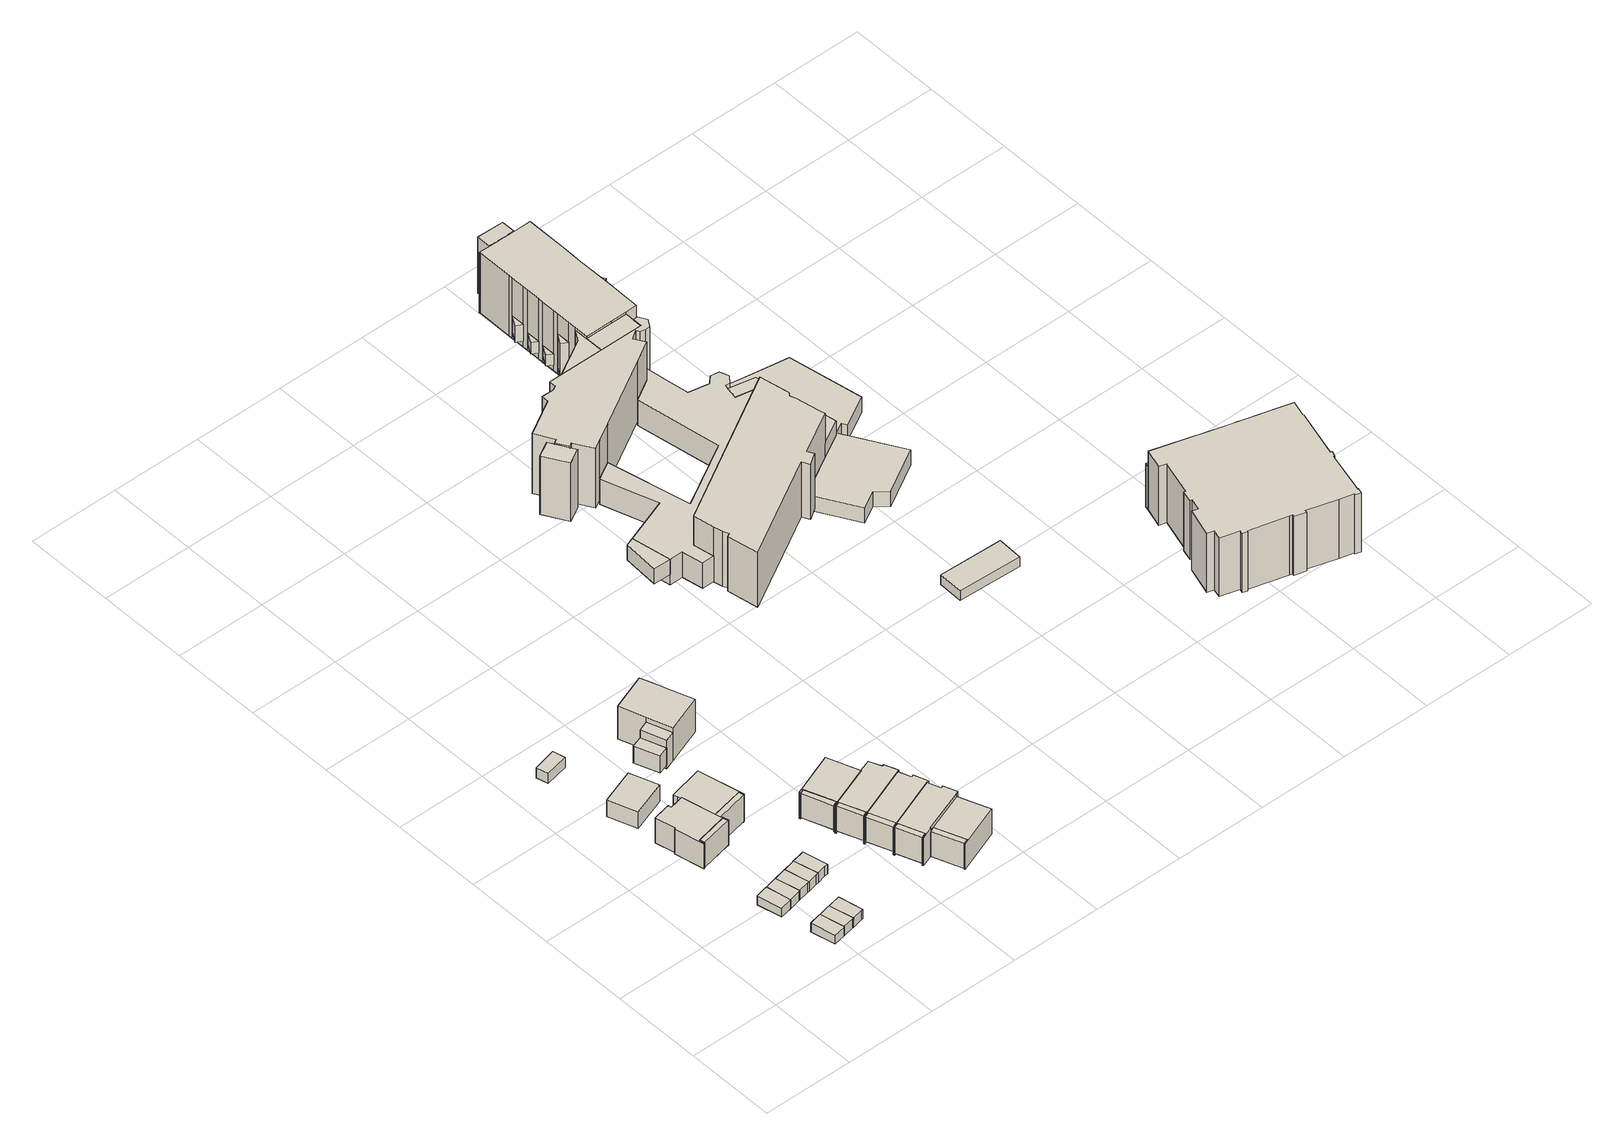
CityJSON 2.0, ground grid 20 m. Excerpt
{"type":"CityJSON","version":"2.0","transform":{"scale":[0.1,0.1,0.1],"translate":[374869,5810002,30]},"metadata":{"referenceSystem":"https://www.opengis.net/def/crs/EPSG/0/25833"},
"CityObjects":{
"building1":{"type":"Building","attributes":{"Gemeindeschluessel":"11000006","BezugspunktDach":"2200","function":"31001_2463","measuredHeight":2.21,"storeysAboveGround":1},"address":[{"country":"Germany","locality":"Berlin","thoroughfareNumber":"12 (1)","thoroughfareName":"Straße zum Löwen"}],"geometry":[{"type":"Solid","lod":"1","boundaries":[[[[0,1,2,3,4,5]],[[6,7,8,9,10,11]],[[6,11,5,4]],[[7,6,4,3]],[[8,7,3,2]],[[9,8,2,1]],[[10,9,1,0]],[[11,10,0,5]]]]}]},
"building2":{"type":"Building","attributes":{"Gemeindeschluessel":"11000006","BezugspunktDach":"2200","function":"31001_2463","measuredHeight":2.19,"storeysAboveGround":1},"address":[{"country":"Germany","locality":"Berlin","thoroughfareNumber":"12C (1)","thoroughfareName":"Straße zum Löwen"}],"geometry":[{"type":"Solid","lod":"1","boundaries":[[[[12,13,14,15,16,17]],[[18,19,20,21,22,23]],[[18,23,17,16]],[[19,18,16,15]],[[20,19,15,14]],[[21,20,14,13]],[[22,21,13,12]],[[23,22,12,17]]]]}]},
"building3":{"type":"Building","attributes":{"Gemeindeschluessel":"11000006","BezugspunktDach":"2200","function":"31001_2463","measuredHeight":2.29,"storeysAboveGround":1},"address":[{"country":"Germany","locality":"Berlin","thoroughfareNumber":"12A (1)","thoroughfareName":"Straße zum Löwen"}],"geometry":[{"type":"Solid","lod":"1","boundaries":[[[[2,24,25,26,27,3]],[[28,29,30,31,32,33]],[[28,33,3,27]],[[29,28,27,26]],[[30,29,26,25]],[[31,30,25,24]],[[32,31,24,2]],[[33,32,2,3]]]]}]},
"building4":{"type":"Building","attributes":{"Gemeindeschluessel":"11000006","BezugspunktDach":"2200","function":"31001_2463","measuredHeight":2.3,"storeysAboveGround":1},"address":[{"country":"Germany","locality":"Berlin","thoroughfareNumber":"12D (1)","thoroughfareName":"Straße zum Löwen"}],"geometry":[{"type":"Solid","lod":"1","boundaries":[[[[14,34,35,36,37,15]],[[38,39,40,41,42,43]],[[38,43,15,37]],[[39,38,37,36]],[[40,39,36,35]],[[41,40,35,34]],[[42,41,34,14]],[[43,42,14,15]]]]}]},
"building5":{"type":"Building","attributes":{"Gemeindeschluessel":"11000006","BezugspunktDach":"2200","function":"51009_1610","measuredHeight":6.17,"storeysAboveGround":0},"address":[{"country":"Germany","locality":"Berlin"}],"geometry":[{"type":"Solid","lod":"1","boundaries":[[[[44,45,46,47]],[[48,49,50,51]],[[48,51,47,46]],[[49,48,46,45]],[[50,49,45,44]],[[51,50,44,47]]]]}]},
"building6":{"type":"Building","attributes":{"Gemeindeschluessel":"11000006","BezugspunktDach":"2200","function":"31001_2463","measuredHeight":2.29,"storeysAboveGround":1},"address":[{"country":"Germany","locality":"Berlin","thoroughfareNumber":"12B (1)","thoroughfareName":"Straße zum Löwen"}],"geometry":[{"type":"Solid","lod":"1","boundaries":[[[[25,52,53,54,55,26]],[[56,57,58,59,30,29]],[[56,29,26,55]],[[57,56,55,54]],[[58,57,54,53]],[[59,58,53,52]],[[30,59,52,25]],[[29,30,25,26]]]]}]},
"building7":{"type":"Building","attributes":{"Gemeindeschluessel":"11000006","BezugspunktDach":"2200","function":"31001_1010","measuredHeight":6.35,"storeysAboveGround":2},"address":[{"country":"Germany","locality":"Berlin","thoroughfareNumber":"12","thoroughfareName":"Straße zum Löwen"}],"geometry":[{"type":"Solid","lod":"1","boundaries":[[[[60,61,62,63,64,65,66,67,68,69,70,71,72,73,74]],[[75,76,77,78,79,80,81,82,83,84,85,86,87,88,89]],[[75,89,74,73]],[[76,75,73,72]],[[77,76,72,71]],[[78,77,71,70]],[[79,78,70,69]],[[80,79,69,68]],[[81,80,68,67]],[[82,81,67,66]],[[83,82,66,65]],[[84,83,65,64]],[[85,84,64,63]],[[86,85,63,62]],[[87,86,62,61]],[[88,87,61,60]],[[89,88,60,74]]]]}]},
"building8":{"type":"Building","attributes":{"Gemeindeschluessel":"11000006","BezugspunktDach":"2200","function":"31001_2463","measuredHeight":2.32,"storeysAboveGround":1},"address":[{"country":"Germany","locality":"Berlin","thoroughfareNumber":"12E (1)","thoroughfareName":"Straße zum Löwen"}],"geometry":[{"type":"Solid","lod":"1","boundaries":[[[[35,90,91,92,93,36]],[[94,95,96,97,40,39]],[[94,39,36,93]],[[95,94,93,92]],[[96,95,92,91]],[[97,96,91,90]],[[40,97,90,35]],[[39,40,35,36]]]]}]},
"building9":{"type":"Building","attributes":{"Gemeindeschluessel":"11000006","BezugspunktDach":"2200","function":"31001_2463","measuredHeight":2.45,"storeysAboveGround":1},"address":[{"country":"Germany","locality":"Berlin","thoroughfareNumber":"11A (1)","thoroughfareName":"Straße zum Löwen"}],"geometry":[{"type":"Solid","lod":"1","boundaries":[[[[98,99,100,101]],[[102,103,104,105]],[[102,105,101,100]],[[103,102,100,99]],[[104,103,99,98]],[[105,104,98,101]]]]}]},
"building10":{"type":"Building","attributes":{"Gemeindeschluessel":"11000006","BezugspunktDach":"2200","function":"31001_2463","measuredHeight":4.98,"storeysAboveGround":1},"address":[{"country":"Germany","locality":"Berlin","thoroughfareNumber":"11B (1)","thoroughfareName":"Straße zum Löwen"}],"geometry":[{"type":"Solid","lod":"1","boundaries":[[[[106,107,108,109]],[[110,111,112,113]],[[110,113,109,108]],[[111,110,108,107]],[[112,111,107,106]],[[113,112,106,109]]]]}]},
"building11":{"type":"Building","attributes":{"Gemeindeschluessel":"11000006","BezugspunktDach":"2200","function":"31001_2463","measuredHeight":2.37,"storeysAboveGround":1},"address":[{"country":"Germany","locality":"Berlin","thoroughfareNumber":"12F (1)","thoroughfareName":"Straße zum Löwen"}],"geometry":[{"type":"Solid","lod":"1","boundaries":[[[[91,114,115,116,117,92]],[[118,119,120,121,122,123]],[[118,123,92,117]],[[119,118,117,116]],[[120,119,116,115]],[[121,120,115,114]],[[122,121,114,91]],[[123,122,91,92]]]]}]},
"building12":{"type":"Building","attributes":{"Gemeindeschluessel":"11000006","BezugspunktDach":"2200","function":"31001_2463","measuredHeight":2.37,"storeysAboveGround":1},"address":[{"country":"Germany","locality":"Berlin","thoroughfareNumber":"12G (1)","thoroughfareName":"Straße zum Löwen"}],"geometry":[{"type":"Solid","lod":"1","boundaries":[[[[115,124,125,126,127,116]],[[128,129,130,131,120,119]],[[128,119,116,127]],[[129,128,127,126]],[[130,129,126,125]],[[131,130,125,124]],[[120,131,124,115]],[[119,120,115,116]]]]}]},
"building13":{"type":"Building","attributes":{"Gemeindeschluessel":"11000006","BezugspunktDach":"2200","function":"51009_1610","measuredHeight":6.76,"storeysAboveGround":0},"address":[{"country":"Germany","locality":"Berlin"}],"geometry":[{"type":"Solid","lod":"1","boundaries":[[[[132,133,134,135]],[[136,137,138,139]],[[136,139,135,134]],[[137,136,134,133]],[[138,137,133,132]],[[139,138,132,135]]]]}]},
"building14":{"type":"Building","attributes":{"Gemeindeschluessel":"11000006","BezugspunktDach":"2200","function":"31001_1010","measuredHeight":6.92,"storeysAboveGround":2},"address":[{"country":"Germany","locality":"Berlin","thoroughfareNumber":"12A","thoroughfareName":"Straße zum Löwen"}],"geometry":[{"type":"Solid","lod":"1","boundaries":[[[[140,141,142,143,144,132,135,134,133,145,146,147]],[[148,149,150,151,152,153,154,155,156,157,158,159]],[[148,159,147,146]],[[149,148,146,145]],[[150,149,145,133]],[[151,150,133,134]],[[152,151,134,135]],[[153,152,135,132]],[[154,153,132,144]],[[155,154,144,143]],[[156,155,143,142]],[[157,156,142,141]],[[158,157,141,140]],[[159,158,140,147]]]]}]},
"building15":{"type":"Building","attributes":{"Gemeindeschluessel":"11000006","BezugspunktDach":"2200","function":"51009_1610","measuredHeight":6.36,"storeysAboveGround":0},"address":[{"country":"Germany","locality":"Berlin"}],"geometry":[{"type":"Solid","lod":"1","boundaries":[[[[160,161,162,163]],[[164,165,166,167]],[[164,167,163,162]],[[165,164,162,161]],[[166,165,161,160]],[[167,166,160,163]]]]}]},
"building16":{"type":"Building","attributes":{"Gemeindeschluessel":"11000006","BezugspunktDach":"2200","function":"51009_1610","measuredHeight":5.96,"storeysAboveGround":0},"address":[{"country":"Germany","locality":"Berlin"}],"geometry":[{"type":"Solid","lod":"1","boundaries":[[[[168,169,170,171]],[[172,173,174,175]],[[172,175,171,170]],[[173,172,170,169]],[[174,173,169,168]],[[175,174,168,171]]]]}]},
"building17":{"type":"Building","attributes":{"Gemeindeschluessel":"11000006","BezugspunktDach":"2200","function":"51009_1610","measuredHeight":6.16,"storeysAboveGround":0},"address":[{"country":"Germany","locality":"Berlin"}],"geometry":[{"type":"Solid","lod":"1","boundaries":[[[[176,177,178,179]],[[180,181,182,183]],[[180,183,179,178]],[[181,180,178,177]],[[182,181,177,176]],[[183,182,176,179]]]]}]},
"building18":{"type":"Building","attributes":{"Gemeindeschluessel":"11000006","BezugspunktDach":"2200","function":"51009_1610","measuredHeight":6.15,"storeysAboveGround":0},"address":[{"country":"Germany","locality":"Berlin"}],"geometry":[{"type":"Solid","lod":"1","boundaries":[[[[184,185,186,187]],[[188,189,190,191]],[[188,191,187,186]],[[189,188,186,185]],[[190,189,185,184]],[[191,190,184,187]]]]}]},
"building19":{"type":"Building","attributes":{"Gemeindeschluessel":"11000006","BezugspunktDach":"2200","function":"51009_1610","measuredHeight":6.48,"storeysAboveGround":0},"address":[{"country":"Germany","locality":"Berlin"}],"geometry":[{"type":"Solid","lod":"1","boundaries":[[[[192,193,194,195]],[[196,197,198,199]],[[196,199,195,194]],[[197,196,194,193]],[[198,197,193,192]],[[199,198,192,195]]]]}]},
"building20":{"type":"Building","attributes":{"Gemeindeschluessel":"11000006","function":"31001_1010"},"address":[{"country":"Germany","locality":"Berlin","thoroughfareNumber":"11B","thoroughfareName":"Straße zum Löwen"}],"children":["building20-1","building20-2"]},
"building20-1":{"type":"BuildingPart","attributes":{"BezugspunktDach":"2200","measuredHeight":9.21,"storeysAboveGround":2},"parents":["building20"],"geometry":[{"type":"MultiSurface","lod":"1","boundaries":[[[200,201,202,203,204,205,206]],[[207,208,209,210,211,212,213]],[[207,213,206,205]],[[208,207,205,204]],[[209,208,204,203]],[[210,209,203,202]],[[211,210,202,201]],[[212,214,215,201,200]],[[213,212,200,206]],[[215,214,212,211]]]}]},
"building20-2":{"type":"BuildingPart","attributes":{"BezugspunktDach":"2200","measuredHeight":7.09,"storeysAboveGround":2},"parents":["building20"],"geometry":[{"type":"Solid","lod":"1","boundaries":[[[[216,215,214,217]],[[212,211,218,219]],[[212,219,217,214]],[[218,211,215,216]],[[219,218,216,217]],[[212,214,215,211]]]]}]},
"building21":{"type":"Building","attributes":{"Gemeindeschluessel":"11000006","BezugspunktDach":"2200","function":"51009_1610","measuredHeight":6.3,"storeysAboveGround":0},"address":[{"country":"Germany","locality":"Berlin"}],"geometry":[{"type":"Solid","lod":"1","boundaries":[[[[220,221,222,223]],[[224,225,226,227]],[[224,227,223,222]],[[225,224,222,221]],[[226,225,221,220]],[[227,226,220,223]]]]}]},
"building22":{"type":"Building","attributes":{"Gemeindeschluessel":"11000006","BezugspunktDach":"2200","function":"31001_1010","measuredHeight":6.5,"storeysAboveGround":2},"address":[{"country":"Germany","locality":"Berlin","thoroughfareNumber":"12B","thoroughfareName":"Straße zum Löwen"}],"geometry":[{"type":"Solid","lod":"1","boundaries":[[[[228,229,230,231,232,233,234,235,236]],[[237,238,239,240,241,242,243,244,245]],[[237,245,236,235]],[[238,237,235,234]],[[239,238,234,233]],[[240,239,233,232]],[[241,240,232,231]],[[242,241,231,230]],[[243,242,230,229]],[[244,243,229,228]],[[245,244,228,236]]]]}]},
"building23":{"type":"Building","attributes":{"Gemeindeschluessel":"11000006","BezugspunktDach":"2200","function":"31001_1010","measuredHeight":6.84,"storeysAboveGround":2},"address":[{"country":"Germany","locality":"Berlin","thoroughfareNumber":"12C","thoroughfareName":"Straße zum Löwen"}],"geometry":[{"type":"Solid","lod":"1","boundaries":[[[[179,178,177,176,246,247,248,249,250,251,234,233,232]],[[252,253,254,255,256,257,258,259,260,261,262,263,264]],[[252,264,232,233]],[[253,252,233,234]],[[254,253,234,251]],[[255,254,251,250]],[[256,255,250,249]],[[257,256,249,248]],[[258,257,248,247]],[[259,258,247,246]],[[260,259,246,176]],[[261,260,176,177]],[[262,261,177,178]],[[263,262,178,179]],[[264,263,179,232]]]]}]},
"building24":{"type":"Building","attributes":{"Gemeindeschluessel":"11000006","BezugspunktDach":"2200","function":"51009_1610","measuredHeight":5.62,"storeysAboveGround":0},"address":[{"country":"Germany","locality":"Berlin"}],"geometry":[{"type":"Solid","lod":"1","boundaries":[[[[265,266,267,268]],[[269,270,271,272]],[[269,272,268,267]],[[270,269,267,266]],[[271,270,266,265]],[[272,271,265,268]]]]}]},
"building25":{"type":"Building","attributes":{"Gemeindeschluessel":"11000006","BezugspunktDach":"2200","function":"31001_1010","measuredHeight":6.85,"storeysAboveGround":2},"address":[{"country":"Germany","locality":"Berlin","thoroughfareNumber":"12D","thoroughfareName":"Straße zum Löwen"}],"geometry":[{"type":"Solid","lod":"1","boundaries":[[[[187,186,185,184,273,274,275,276,277,247,246]],[[258,278,279,280,281,282,283,284,285,286,259]],[[258,259,246,247]],[[278,258,247,277]],[[279,278,277,276]],[[280,279,276,275]],[[281,280,275,274]],[[282,281,274,273]],[[283,282,273,184]],[[284,283,184,185]],[[285,284,185,186]],[[286,285,186,187]],[[259,286,187,246]]]]}]},
"building26":{"type":"Building","attributes":{"Gemeindeschluessel":"11000006","BezugspunktDach":"2200","function":"31001_1010","measuredHeight":7,"storeysAboveGround":2},"address":[{"country":"Germany","locality":"Berlin","thoroughfareNumber":"12E","thoroughfareName":"Straße zum Löwen"}],"geometry":[{"type":"Solid","lod":"1","boundaries":[[[[195,194,193,192,287,288,289,290,291,292,293,274,273]],[[294,295,296,297,298,299,227,300,301,302,303,304,305]],[[294,305,273,274]],[[295,294,274,293]],[[296,295,293,292]],[[297,296,292,291]],[[298,297,291,290]],[[299,298,290,289]],[[227,299,289,288]],[[300,227,288,287]],[[301,300,287,192]],[[302,301,192,193]],[[303,302,193,194]],[[304,303,194,195]],[[305,304,195,273]]]]}]},
"building27":{"type":"Building","attributes":{"Gemeindeschluessel":"11000006","BezugspunktDach":"2200","function":"31001_1010","measuredHeight":6.37,"storeysAboveGround":2},"address":[{"country":"Germany","locality":"Berlin","thoroughfareNumber":"12F","thoroughfareName":"Straße zum Löwen"}],"geometry":[{"type":"Solid","lod":"1","boundaries":[[[[306,307,308,309,310,311,312,313]],[[314,315,316,317,318,319,320,321]],[[314,321,313,312]],[[315,314,312,311]],[[316,315,311,310]],[[317,316,310,309]],[[318,317,309,308]],[[319,318,308,307]],[[320,319,307,306]],[[321,320,306,313]]]]}]},
"building28":{"type":"Building","attributes":{"Gemeindeschluessel":"11000006","BezugspunktDach":"2200","function":"51009_1610","measuredHeight":3.75,"storeysAboveGround":0},"address":[{"country":"Germany","locality":"Berlin"}],"geometry":[{"type":"Solid","lod":"1","boundaries":[[[[322,323,324,325]],[[326,327,328,329]],[[326,329,325,324]],[[327,326,324,323]],[[328,327,323,322]],[[329,328,322,325]]]]}]},
"building29":{"type":"Building","attributes":{"Gemeindeschluessel":"11000006","BezugspunktDach":"2200","function":"31001_2460","measuredHeight":2.39,"storeysAboveGround":1},"address":[{"country":"Germany","locality":"Berlin","thoroughfareNumber":"25 (1)","thoroughfareName":"Am Großen Wannsee"}],"geometry":[{"type":"Solid","lod":"1","boundaries":[[[[330,331,332,333]],[[334,335,336,337]],[[334,337,333,332]],[[335,334,332,331]],[[336,335,331,330]],[[337,336,330,333]]]]}]},
"building30":{"type":"Building","attributes":{"name":"Bildungszentrum der Gewerkschaft","Gemeindeschluessel":"11000006","function":"31001_2020"},"address":[{"country":"Germany","locality":"Berlin","thoroughfareNumber":"25","thoroughfareName":"Am Großen Wannsee"},{"country":"Germany","locality":"Berlin","thoroughfareNumber":"10","thoroughfareName":"Koblanckstraße"}],"children":["building30-1","building30-2","building30-3","building30-4","building30-5","building30-6","building30-7","building30-8","building30-9","building30-10","building30-11","building30-12","building30-13","building30-14","building30-15","building30-16","building30-17","building30-18"]},
"building30-1":{"type":"BuildingPart","attributes":{"BezugspunktDach":"2200","measuredHeight":6.63,"storeysAboveGround":4},"parents":["building30"],"geometry":[{"type":"MultiSurface","lod":"1","boundaries":[[[338,339,340,341,342,343,344,345,346]],[[347,348,349,350,351,352,353,354,355]],[[347,355,346,345],[356,357,345,346]],[[358,359,345,344]],[[360,358,344,343]],[[361,360,343,342]],[[351,350,342,362,363,341]],[[352,351,341,364,365]],[[353,352,340,339],[365,366,339,340]],[[354,353,366,367]],[[355,354,367,356,346]],[[345,357,356,346]],[[368,348,347,359,358]],[[349,348,369,358,360]],[[350,349,370,360,361]],[[341,363,362,342]],[[365,364,341,340,371]],[[339,366,365,340]],[[367,366,339,338]],[[338,346,356,367]]]}]},
"building30-2":{"type":"BuildingPart","attributes":{"BezugspunktDach":"2200","measuredHeight":8.65,"storeysAboveGround":4},"parents":["building30"],"geometry":[{"type":"Solid","lod":"1","boundaries":[[[[372,373,374]],[[375,376,377]],[[375,377,374,373]],[[377,376,372,374]],[[376,375,373,372]]]]}]},
"building30-3":{"type":"BuildingPart","attributes":{"BezugspunktDach":"2200","measuredHeight":2.73,"storeysAboveGround":4},"parents":["building30"],"geometry":[{"type":"Solid","lod":"1","boundaries":[[[[378,379,380]],[[381,382,383]],[[381,383,380,379]],[[382,381,379,378]],[[383,382,378,380]]]]}]},
"building30-4":{"type":"BuildingPart","attributes":{"BezugspunktDach":"2200","measuredHeight":3.08,"storeysAboveGround":4},"parents":["building30"],"geometry":[{"type":"Solid","lod":"1","boundaries":[[[[384,385,386]],[[387,388,389]],[[388,387,385,384]],[[389,388,384,386]],[[387,389,386,385]]]]}]},
"building30-5":{"type":"BuildingPart","attributes":{"BezugspunktDach":"2200","measuredHeight":2.86,"storeysAboveGround":4},"parents":["building30"],"geometry":[{"type":"Solid","lod":"1","boundaries":[[[[390,391,392]],[[393,394,395]],[[393,395,392,391]],[[395,394,390,392]],[[394,393,391,390]]]]}]},
"building30-6":{"type":"BuildingPart","attributes":{"BezugspunktDach":"2200","measuredHeight":4.23,"storeysAboveGround":4},"parents":["building30"],"geometry":[{"type":"Solid","lod":"1","boundaries":[[[[396,397,398]],[[399,400,401]],[[399,401,398,397]],[[401,400,396,398]],[[400,399,397,396]]]]}]},
"building30-7":{"type":"BuildingPart","attributes":{"BezugspunktDach":"2200","measuredHeight":12.59,"storeysAboveGround":4},"parents":["building30"],"geometry":[{"type":"MultiSurface","lod":"1","boundaries":[[[402,403,404]],[[405,406,407]],[[406,405,403,402]],[[407,406,402,404]],[[405,407,408,404,403,409]]]}]},
"building30-8":{"type":"BuildingPart","attributes":{"BezugspunktDach":"2200","measuredHeight":5.5,"storeysAboveGround":4},"parents":["building30"],"geometry":[{"type":"Solid","lod":"1","boundaries":[[[[410,411,412]],[[413,414,415]],[[414,413,411,410]],[[415,414,410,412]],[[413,415,412,411]]]]}]},
"building30-9":{"type":"BuildingPart","attributes":{"BezugspunktDach":"2200","measuredHeight":5.47,"storeysAboveGround":4},"parents":["building30"],"geometry":[{"type":"Solid","lod":"1","boundaries":[[[[416,417,418]],[[419,420,421]],[[419,421,418,417]],[[420,419,417,416]],[[421,420,416,418]]]]}]},
"building30-10":{"type":"BuildingPart","attributes":{"BezugspunktDach":"2200","measuredHeight":16.24,"storeysAboveGround":4},"parents":["building30"],"geometry":[{"type":"MultiSurface","lod":"1","boundaries":[[[422,423,424,425,426,427,428,429,430,431,432,433,434,435,436,437,438,439,440,441,442,443,444,445,446,447,448,449,450]],[[451,452,453,454,455,456,457,458,459,460,461,462,463,464,465,466,467,468,469,470,471,472,473,474,475,476,477,478,479]],[[451,480,481,450,449]],[[452,451,449,448]],[[373,372,448,447]],[[453,452,376,375]],[[454,453,447,446]],[[379,378,446,445]],[[455,454,382,381]],[[456,455,445,444]],[[391,390,394,393,457,456,444,443]],[[458,457,443,442]],[[397,396,400,399,459,458,442,441]],[[460,459,441,440]],[[461,460,440,439]],[[462,461,439,438]],[[463,462,438,437]],[[464,463,437,436]],[[482,483,464,436,435]],[[484,482,435,434]],[[467,466,434,433]],[[468,467,433,432]],[[412,411,432,431]],[[469,468,413,415]],[[470,469,431,430]],[[416,418,421,420,471,470,430,429]],[[472,471,429,428]],[[404,403,428,427]],[[473,472,405,407]],[[474,473,427,426]],[[475,474,387,389,386,385,426,425]],[[476,475,425,424]],[[477,476,424,423]],[[485,486,423,422]],[[487,485,422,450]],[[479,481,480,451]],[[375,376,372,373]],[[381,382,378,379]],[[393,394,390,391]],[[399,400,396,397]],[[465,464,483,482]],[[466,465,482,484]],[[415,413,411,412]],[[420,421,418,416]],[[407,405,403,404]],[[385,386,389,387]],[[478,477,486,485]],[[479,478,485,487]]]}]},
"building30-11":{"type":"BuildingPart","attributes":{"BezugspunktDach":"2200","measuredHeight":13.75,"storeysAboveGround":4},"parents":["building30"],"geometry":[{"type":"MultiSurface","lod":"1","boundaries":[[[488,489,490,491,492,493,494,495,496,497,498,499,500,501,502,503,504]],[[505,506,507,508,509,363,362,510,511,512,513,514,515,516,517,518,519]],[[520,521,504,503]],[[505,519,522,523]],[[506,505,503,502],[523,524,525,520]],[[507,506,524,526,527,525,502,501]],[[528,527,501,500]],[[508,507,526,529]],[[509,508,529,530,531,528,500,499]],[[532,341,531,533,499,498]],[[363,509,530,364]],[[342,341,498,497]],[[534,535,361,497,496]],[[511,536,535,496,495]],[[512,511,495,494]],[[513,512,494,493]],[[514,513,493,492]],[[515,514,492,491]],[[516,515,491,490]],[[517,516,490,489]],[[518,517,489,488]],[[519,518,537,522,521,538,488,504]],[[523,522,521,520]],[[525,524,523,520]],[[525,527,526,524]],[[529,526,527,528]],[[528,531,530,529]],[[364,530,533,531,341,532]],[[362,363,539,341,342]],[[510,362,361,535,534]],[[510,535,536,511]],[[538,521,522,537]]]}]},
"building30-12":{"type":"BuildingPart","attributes":{"BezugspunktDach":"2200","measuredHeight":6.41,"storeysAboveGround":4},"parents":["building30"],"geometry":[{"type":"MultiSurface","lod":"1","boundaries":[[[322,540,541,538,521,520,525,527,528,531,341,340,339,338,346,345,542,543,544,545,546,547,548,549,550,551,552,553,554,555,556,557,558,559,560,561,323]],[[562,563,564,565,566,567,568,569,570,571,572,573,574,575,576,577,578,579,580,581,357,356,367,366,365,364,530,529,526,524,523,522,537,582,583,584,585]],[[562,585,323,561]],[[563,562,561,560]],[[564,563,586,587]],[[565,564,559,558]],[[566,565,558,557]],[[567,566,557,556]],[[568,567,588,589,555]],[[569,568,555,589,590]],[[570,569,590,591,553]],[[571,570,553,591,592,552]],[[572,571,592,593,551]],[[573,572,551,550]],[[574,573,550,549]],[[575,574,549,548]],[[576,575,548,547]],[[577,576,547,546]],[[578,577,546,545]],[[579,594,595,578,545,544]],[[596,594,544,543]],[[581,597,596,543,542]],[[359,597,598,542,345]],[[582,537,538,541]],[[583,582,541,540]],[[584,583,540,322]],[[585,584,322,323]],[[587,586,560,559]],[[556,555,589,588]],[[590,589,555,554]],[[554,553,591,590]],[[552,592,591,553]],[[599,552,551,593,592]],[[578,595,594,579]],[[600,580,579,594,596]],[[580,596,597,581]],[[357,581,598,597,359]],[[356,357,345,346]],[[367,356,346,338]],[[366,367,338,339]],[[366,339,340,365]],[[364,365,340,341]],[[530,364,341,531]],[[530,531,528,529]],[[529,528,527,526]],[[524,526,527,525]],[[523,524,525,520]],[[523,520,521,522]],[[522,521,538,537]]]}]},
"building30-13":{"type":"BuildingPart","attributes":{"BezugspunktDach":"2200","measuredHeight":3.82,"storeysAboveGround":4},"parents":["building30"],"geometry":[{"type":"MultiSurface","lod":"1","boundaries":[[[536,601,602,603,604,605,606,607,608,609,610,595,594,596,597,359,358,360,361,535]],[[611,612,613,614,615,616,617,618,619,620,621,622,623,624,625,626,627,628,629,630]],[[611,630,535,510,362,361]],[[612,611,350,349,360]],[[613,612,360,349,348]],[[614,613,358,348,347]],[[615,614,357,581]],[[616,615,597,581,580]],[[617,616,596,580,579]],[[618,617,594,579,578]],[[619,618,595,610]],[[620,619,610,609]],[[621,620,609,608]],[[622,621,608,607]],[[623,622,607,606]],[[624,623,606,605]],[[625,624,605,604]],[[626,625,604,603]],[[627,626,603,602]],[[628,627,602,601]],[[629,628,601,536]],[[630,629,511,510,535]],[[361,362,510,535]],[[361,360,349,350]],[[348,349,360,358]],[[347,348,358,359]],[[581,357,359,597]],[[580,581,597,596]],[[579,580,596,594]],[[578,579,594,595]],[[536,535,510,511]]]}]},
"building30-14":{"type":"BuildingPart","attributes":{"BezugspunktDach":"2200","measuredHeight":14.67,"storeysAboveGround":4},"parents":["building30"],"geometry":[{"type":"MultiSurface","lod":"1","boundaries":[[[631,480,632,633,634]],[[635,636,451,637,638]],[[635,638,634,633]],[[636,635,633,632]],[[451,636,632,480]],[[481,479,451,480]],[[637,479,481,631]],[[638,637,631,634]]]}]},
"building30-15":{"type":"BuildingPart","attributes":{"BezugspunktDach":"2200","measuredHeight":14.73,"storeysAboveGround":4},"parents":["building30"],"geometry":[{"type":"MultiSurface","lod":"1","boundaries":[[[639,640,486,487,641]],[[479,477,642,643,637]],[[479,481,631,641,487]],[[479,478,477]],[[642,477,486,640]],[[637,631,481,479]],[[477,478,485,486]],[[485,478,479,487]],[[640,639,643,642]],[[631,637,643,639,641]]]}]},
"building30-16":{"type":"BuildingPart","attributes":{"BezugspunktDach":"2200","measuredHeight":14.16,"storeysAboveGround":4},"parents":["building30"],"geometry":[{"type":"MultiSurface","lod":"1","boundaries":[[[644,483,484,645,646,647,648,649]],[[650,651,652,653,466,464,654,655]],[[650,655,649,648]],[[651,650,648,647]],[[652,651,647,646]],[[653,652,646,645]],[[466,653,645,484]],[[466,465,464]],[[654,464,483,644]],[[655,654,644,649]],[[483,464,465,482]],[[484,482,465,466]]]}]},
"building30-17":{"type":"BuildingPart","attributes":{"BezugspunktDach":"2200","measuredHeight":14.7,"storeysAboveGround":4},"parents":["building30"],"geometry":[{"type":"MultiSurface","lod":"1","boundaries":[[[656,657,658,659,660,661]],[[662,663,664,665,666,667]],[[662,667,661,660]],[[663,662,660,659]],[[665,664,658,657]],[[666,665,657,656]],[[667,666,656,661]],[[664,663,659,658,668]]]}]},
"building30-18":{"type":"BuildingPart","attributes":{"BezugspunktDach":"2200","measuredHeight":15.01,"storeysAboveGround":4},"parents":["building30"],"geometry":[{"type":"MultiSurface","lod":"1","boundaries":[[[669,670,671,672,673,674,675,676,677,678,679,680,681,682,683,684,685,686,687,688,689,690,691,692,693]],[[694,695,696,697,698,638,643,642,699,700,701,593,592,591,590,589,588,587,586,702,703,664,663,704,705]],[[694,705,693,692]],[[695,694,692,691]],[[696,695,691,690]],[[697,696,690,689]],[[698,697,689,688]],[[638,698,688,687]],[[639,641,631,634,638,687,686]],[[642,640,639,643,686,685]],[[699,642,685,684]],[[700,699,684,683]],[[701,700,683,682]],[[593,701,682,681]],[[592,552,551,681,680]],[[553,552,680,679]],[[554,553,679,678]],[[555,554,590,678,677]],[[556,555,677,676]],[[587,588,676,675]],[[560,559,675,674]],[[702,586,674,673]],[[703,702,673,672]],[[664,703,672,671]],[[706,659,658,671,670]],[[704,663,670,669]],[[705,704,669,693]],[[638,634,631,637]],[[643,637,631,641,639]],[[643,639,640,642]],[[593,551,552,592]],[[591,592,552,553]],[[590,591,707,553,554]],[[589,590,554,555]],[[588,589,555,556]],[[586,587,559,560]],[[663,664,658,659,706]]]}]},
"building31":{"type":"Building","attributes":{"Gemeindeschluessel":"11000006","BezugspunktDach":"2200","function":"51009_1610","measuredHeight":6.63,"storeysAboveGround":0},"address":[{"country":"Germany","locality":"Berlin"}],"geometry":[{"type":"Solid","lod":"1","boundaries":[[[[338,339,340,341,342,343,344,345,346]],[[347,348,349,350,351,352,353,354,355]],[[347,355,346,345]],[[348,347,345,344]],[[349,348,344,343]],[[350,349,343,342]],[[351,350,342,341]],[[352,351,341,340]],[[353,352,340,339]],[[354,353,339,338]],[[355,354,338,346]]]]}]},
"building32":{"type":"Building","attributes":{"Gemeindeschluessel":"11000006","function":"31001_2090"},"address":[{"country":"Germany","locality":"Berlin","thoroughfareNumber":"24","thoroughfareName":"Am Großen Wannsee"}],"children":["building32-1","building32-2","building32-3"]},
"building32-1":{"type":"BuildingPart","attributes":{"BezugspunktDach":"2200","measuredHeight":19.51,"storeysAboveGround":3},"parents":["building32"],"geometry":[{"type":"MultiSurface","lod":"1","boundaries":[[[708,709,710,711,712,713,714,715,716,717,718,719,720,721,722,723,724,725,726,727,728,729,730,731,732,733,734,735,736,737,738,739,740,741,742,743]],[[744,745,746,747,748,749,750,751,752,753,754,755,756,757,758,759,760,761,762,763,764,765,766,767,768,769,770,771,772,773,774,775,776,777,778,779]],[[744,779,743,742]],[[745,744,742,741]],[[746,745,741,740]],[[747,746,740,739]],[[748,747,739,738]],[[749,748,738,737]],[[750,749,737,736]],[[751,750,736,735]],[[752,751,735,734]],[[780,781,782,752,734,733]],[[754,783,780,753,733,732]],[[755,754,732,731]],[[756,755,731,730]],[[757,756,730,729]],[[758,757,729,728]],[[759,758,728,727]],[[760,759,727,726]],[[761,760,726,725]],[[762,761,725,724]],[[763,762,724,723]],[[764,763,723,722]],[[765,764,722,721]],[[766,765,721,720]],[[767,766,720,719]],[[768,767,719,718]],[[769,768,718,717]],[[770,769,717,716]],[[771,770,716,715]],[[772,771,715,714]],[[773,772,714,713]],[[774,773,713,712]],[[775,774,712,711]],[[776,775,711,710]],[[777,776,710,709]],[[778,777,709,708]],[[779,778,708,743]],[[753,784,785,781,780]],[[785,752,782,781]],[[753,780,783,754]]]}]},
"building32-2":{"type":"BuildingPart","attributes":{"BezugspunktDach":"2200","measuredHeight":16.5,"storeysAboveGround":3},"parents":["building32"],"geometry":[{"type":"MultiSurface","lod":"1","boundaries":[[[781,783,786,787,788,789,790,791,792,793,794,795,796,797,798,799,800,801,802,803,804,805,782]],[[806,807,808,809,810,811,812,813,814,815,816,817,818,819,820,821,822,823,824,825,754,785,752]],[[806,752,782,805]],[[807,806,805,804]],[[808,807,804,803]],[[809,808,803,802]],[[810,809,802,801]],[[811,810,801,800]],[[812,811,800,799]],[[813,812,799,798]],[[814,813,798,797]],[[815,814,797,796]],[[816,815,796,795]],[[817,816,795,794]],[[818,817,794,793]],[[819,818,793,792]],[[820,819,792,791]],[[821,820,791,790]],[[822,821,790,789]],[[823,822,789,788]],[[824,823,788,787]],[[825,826,827,787,786]],[[754,825,786,783]],[[754,753,785]],[[824,828,827,826,825,829]],[[785,753,780,781]],[[780,753,754,783]],[[781,782,752,785]]]}]},
"building32-3":{"type":"BuildingPart","attributes":{"BezugspunktDach":"2200","measuredHeight":3.19,"storeysAboveGround":3},"parents":["building32"],"geometry":[{"type":"Solid","lod":"1","boundaries":[[[[826,830,831,832,833,834,835,836,827]],[[837,838,839,840,841,842,843,825,824]],[[837,824,827,836]],[[838,837,836,835]],[[839,838,835,834]],[[840,839,834,833]],[[841,840,833,832]],[[842,841,832,831]],[[843,842,831,830]],[[825,843,830,826]],[[824,825,826,827]]]]}]}
},
"vertices":[
[145,1,89],[171,6,89],[172,7,89],[161,60,89],[159,60,89],[133,54,89],[159,60,67],[161,60,67],[172,7,67],[171,6,67],[145,1,67],[133,54,67],
[119,117,90],[145,123,90],[146,123,90],[135,177,90],[133,177,90],[107,171,90],[133,177,68],[135,177,68],[146,123,68],[145,123,68],[119,117,68],[107,171,68],
[197,12,89],[200,12,89],[188,66,89],[186,66,89],[186,66,66],[188,66,66],[200,12,66],[197,12,66],[172,7,66],[161,60,66],
[172,129,90],[174,130,90],[162,183,90],[160,183,90],[160,183,67],[162,183,67],[174,130,67],[172,129,67],[146,123,67],[135,177,67],
[92,297,143],[162,312,143],[159,323,143],[90,308,143],[159,323,81],[162,312,81],[92,297,81],[90,308,81],
[224,18,89],[227,18,89],[216,72,89],[212,71,89],[212,71,66],[216,72,66],[227,18,66],[224,18,66],
[79,362,142],[76,361,142],[90,296,142],[92,297,142],[90,308,142],[159,323,142],[162,312,142],[164,313,142],[161,327,142],[159,327,142],[140,414,142],[138,413,142],[109,407,142],[108,414,142],[69,406,142],[108,414,79],[109,407,79],[138,413,79],[140,414,79],[159,327,79],[161,327,79],[164,313,79],[162,312,79],[159,323,79],[90,308,79],[92,297,79],[90,296,79],[76,361,79],[79,362,79],[69,406,79],
[198,135,90],[202,136,90],[190,189,90],[186,189,90],[186,189,67],[190,189,67],[202,136,67],[198,135,67],
[16,638,120],[67,649,120],[61,676,120],[10,664,120],[61,676,95],[67,649,95],[16,638,95],[10,664,95],
[66,449,128],[142,476,128],[120,537,128],[44,510,128],[120,537,86],[142,476,86],[66,449,86],[44,510,86],
[224,141,90],[229,142,90],[217,196,90],[212,194,90],[212,194,66],[217,196,66],[229,142,66],[224,141,66],[202,136,66],[190,189,66],
[250,147,90],[257,148,90],[245,202,90],[239,200,90],[239,200,66],[245,202,66],[257,148,66],[250,147,66],
[160,330,141],[229,345,141],[227,356,141],[157,341,141],[227,356,74],[229,345,74],[160,330,74],[157,341,74],
[136,420,141],[138,413,141],[140,414,141],[159,327,141],[161,327,141],[231,346,141],[209,447,141],[134,430,141],[209,447,72],[231,346,72],[229,345,72],[227,356,72],[157,341,72],[160,330,72],[161,327,72],[159,327,72],[140,414,72],[138,413,72],[136,420,72],[134,430,72],
[191,529,131],[213,537,131],[195,589,131],[172,581,131],[195,589,88],[213,537,88],[191,529,88],[172,581,88],
[350,235,115],[361,239,115],[336,303,115],[326,299,115],[336,303,55],[361,239,55],[350,235,55],[326,299,55],
[372,179,116],[382,183,116],[362,235,116],[352,231,116],[362,235,54],[382,183,54],[372,179,54],[352,231,54],
[393,122,116],[404,126,116],[384,179,116],[373,175,116],[384,179,54],[404,126,54],[393,122,54],[373,175,54],
[414,66,116],[425,70,116],[405,123,116],[394,119,116],[405,123,51],[425,70,51],[414,66,51],[394,119,51],
[218,598,161],[236,545,161],[316,574,161],[300,620,161],[286,659,161],[277,683,161],[199,654,161],[277,683,79],[286,659,79],[300,620,79],[316,574,79],[236,545,79],[218,598,79],[199,654,79],[218,598,150],[236,545,150],
[213,537,150],[195,589,150],[213,537,79],[195,589,79],
[465,9,109],[476,13,109],[451,78,109],[441,73,109],[451,78,46],[476,13,46],[465,9,46],[441,73,46],
[326,299,116],[336,303,116],[361,239,116],[350,235,116],[351,234,116],[448,270,116],[447,271,116],[422,339,116],[325,302,116],[422,339,51],[447,271,51],[448,270,51],[351,234,51],[350,235,51],[361,239,51],[336,303,51],[326,299,51],[325,302,51],
[372,177,116],[495,224,116],[499,226,116],[488,255,116],[484,253,116],[473,280,116],[448,270,47],[447,271,47],[473,280,47],[484,253,47],[488,255,47],[499,226,47],[495,224,47],[372,177,47],[372,179,47],[382,183,47],[362,235,47],[352,231,47],[351,234,47],
[300,620,137],[317,626,137],[302,665,137],[286,659,137],[302,665,80],[317,626,80],[300,620,80],[286,659,80],
[393,121,116],[516,168,116],[521,169,116],[510,199,116],[505,197,116],[505,197,47],[510,199,47],[521,169,47],[516,168,47],[393,121,47],[393,122,47],[404,126,47],[384,179,47],[373,175,47],
[415,64,116],[441,73,116],[440,75,116],[537,111,116],[542,113,116],[531,142,116],[526,140,116],[516,168,46],[526,140,46],[531,142,46],[542,113,46],[537,111,46],[440,75,46],[415,64,46],[414,66,46],[425,70,46],[405,123,46],[394,119,46],[393,121,46],
[441,73,108],[451,78,108],[476,13,108],[465,9,108],[466,7,108],[563,44,108],[537,111,108],[440,75,108],[537,111,45],[563,44,45],[466,7,45],[465,9,45],[476,13,45],[451,78,45],[441,73,45],[440,75,45],
[569,927,97],[554,1013,97],[536,1007,97],[531,927,97],[536,1007,59],[554,1013,59],[569,927,59],[531,927,59],
[1080,549,48],[1082,604,48],[942,609,48],[940,554,48],[942,609,24],[1082,604,24],[1080,549,24],[940,554,24],
[986,1156,97],[1006,1036,97],[1012,1001,97],[979,982,97],[982,968,97],[1034,997,97],[1001,1179,97],[944,1191,97],[939,1165,97],[944,1191,30],[1001,1179,30],[1034,997,30],[982,968,30],[979,982,30],[1012,1001,30],[1006,1036,30],[986,1156,30],[939,1165,30],[939,1165,33],[944,1191,33],[1001,1179,62],[944,1191,62],[1034,997,62],[982,968,62],[982,968,32],[979,982,32],[979,982,33],[1012,1001,33],[1006,1036,33],[986,1156,33],[1001,1179,43],[1001,1179,31],[1034,997,33],[1012,1001,63],
[775,1435,145],[776,1465,145],[762,1443,145],[776,1465,59],[775,1435,59],[762,1443,59],
[776,1476,86],[776,1506,86],[763,1484,86],[776,1506,59],[776,1476,59],[763,1484,59],
[910,1442,90],[897,1465,90],[897,1435,90],[897,1465,60],[910,1442,60],[897,1435,60],
[776,1517,88],[776,1547,88],[763,1525,88],[776,1547,59],[776,1517,59],[763,1525,59],
[776,1559,101],[776,1589,101],[763,1566,101],[776,1589,59],[776,1559,59],[763,1566,59],
[910,1484,185],[897,1506,185],[897,1476,185],[897,1506,59],[910,1484,59],[897,1476,59],[897,1476,122],[897,1506,84],
[910,1566,114],[898,1588,114],[897,1558,114],[898,1588,59],[910,1566,59],[897,1558,59],
[897,1517,114],[910,1525,114],[897,1547,114],[910,1525,59],[897,1517,59],[897,1547,59],
[836,1386,196],[871,1386,196],[896,1386,196],[897,1435,196],[897,1465,196],[897,1476,196],[897,1506,196],[897,1517,196],[897,1547,196],[897,1558,196],[898,1588,196],[898,1678,196],[852,1678,196],[837,1678,196],[822,1679,196],[822,1678,196],[776,1679,196],[777,1676,196],[776,1598,196],[776,1589,196],[776,1559,196],[776,1547,196],[776,1517,196],[776,1506,196],[776,1476,196],[776,1465,196],[775,1435,196],[775,1417,196],[775,1386,196],[775,1417,44],[775,1435,44],[776,1465,44],[776,1476,44],[776,1506,44],[776,1517,44],[776,1547,44],[776,1559,44],[776,1589,44],[776,1598,44],[777,1676,44],[776,1679,44],[822,1678,44],[822,1679,44],[837,1678,44],[852,1678,44],[898,1678,44],[898,1588,44],[897,1558,44],[897,1547,44],[897,1517,44],[897,1506,44],[897,1476,44],[897,1465,44],[897,1435,44],[896,1386,44],[871,1386,44],[836,1386,44],[775,1386,44],[775,1417,190],[775,1386,190],[837,1678,185],[822,1679,185],[852,1678,185],[836,1386,191],[871,1386,191],[775,1386,191],
[634,881,170],[638,861,170],[644,850,170],[637,846,170],[649,778,170],[865,902,170],[874,886,170],[898,903,170],[891,916,170],[982,968,170],[979,982,170],[972,1018,170],[969,1032,170],[964,1045,170],[969,1053,170],[957,1118,170],[626,927,170],[957,1118,32],[969,1053,32],[964,1045,32],[969,1032,32],[972,1018,32],[891,916,32],[898,903,32],[874,886,32],[865,902,32],[649,778,32],[637,846,32],[644,850,32],[638,861,32],[634,881,32],[626,927,32],[957,1118,97],[626,927,97],[626,927,33],[957,1118,33],[969,1053,33],[969,1053,97],[964,1045,33],[964,1045,97],[969,1032,97],[969,1032,33],[972,1018,33],[972,1018,97],[979,982,52],[972,1018,81],[891,916,55],[891,916,62],[898,903,62],[634,881,33],[634,881,97],[979,982,82],
[599,927,97],[607,881,97],[946,1200,97],[955,1198,97],[968,1214,97],[963,1228,97],[961,1233,97],[942,1237,97],[928,1222,97],[883,1231,97],[875,1286,97],[869,1330,97],[857,1332,97],[853,1340,97],[835,1327,97],[848,1304,97],[802,1277,97],[833,1091,97],[693,1011,97],[653,1191,97],[614,1169,97],[653,1049,97],[653,1049,33],[614,1169,33],[653,1191,33],[693,1011,33],[833,1091,33],[802,1277,33],[848,1304,33],[835,1327,33],[853,1340,33],[857,1332,33],[869,1330,33],[875,1286,33],[883,1231,33],[928,1222,33],[942,1237,33],[961,1233,33],[963,1228,33],[968,1214,33],[955,1198,33],[946,1200,33],[607,881,33],[599,927,33],[569,927,33],[554,1013,33],[614,1169,44],[653,1191,44],[802,1277,44],[848,1304,44],[835,1327,44],[853,1340,44],[857,1332,44],[869,1330,44],[968,1214,62],[963,1228,62],[955,1198,62],[946,1200,62],[946,1200,51],[857,1332,68],[955,1198,53],
[946,820,62],[985,842,62],[1010,821,62],[1109,878,62],[1038,1000,62],[1061,1013,62],[1067,1002,62],[1134,1040,62],[1105,1204,62],[1026,1217,62],[982,968,24],[1034,997,24],[1001,1179,24],[944,1191,24],[946,1200,24],[955,1198,24],[968,1214,24],[963,1228,24],[1026,1217,24],[1105,1204,24],[1134,1040,24],[1067,1002,24],[1061,1013,24],[1038,1000,24],[1109,878,24],[1010,821,24],[985,842,24],[946,820,24],[898,903,24],[891,916,24],
[775,1343,190],[761,1393,190],[675,1344,190],[674,1343,190],[675,1344,44],[761,1393,44],[775,1343,44],[674,1343,44],
[870,1343,191],[870,1364,191],[775,1343,191],[870,1364,44],[870,1343,44],
[822,1688,185],[852,1688,185],[867,1688,185],[867,1718,185],[808,1719,185],[808,1688,185],[808,1719,44],[867,1718,44],[867,1688,44],[852,1688,44],[822,1688,44],[808,1688,44],
[537,1162,191],[570,1180,191],[563,1192,191],[548,1218,191],[541,1231,191],[508,1213,191],[541,1231,44],[548,1218,44],[563,1192,44],[570,1180,44],[537,1162,44],[508,1213,44],[563,1192,136],
[557,1223,194],[548,1218,194],[563,1192,194],[571,1198,194],[594,1158,194],[614,1169,194],[653,1191,194],[802,1277,194],[848,1304,194],[835,1327,194],[853,1340,194],[857,1332,194],[869,1330,194],[878,1329,194],[889,1347,194],[879,1364,194],[870,1364,194],[870,1343,194],[674,1343,194],[648,1343,194],[648,1328,194],[638,1323,194],[612,1323,194],[612,1308,194],[534,1263,194],[612,1308,44],[612,1323,44],[638,1323,44],[648,1328,44],[648,1343,44],[879,1364,44],[889,1347,44],[878,1329,44],[594,1158,44],[571,1198,44],[557,1223,44],[534,1263,44],[548,1218,86],[853,1340,76],
[1314,282,155],[1309,263,155],[1350,251,155],[1348,243,155],[1358,240,155],[1359,243,155],[1442,220,155],[1448,219,155],[1447,214,155],[1472,207,155],[1473,212,155],[1538,193,155],[1568,185,155],[1567,183,155],[1579,179,155],[1583,191,155],[1581,191,155],[1605,284,155],[1607,283,155],[1612,295,155],[1608,296,155],[1637,401,155],[1636,402,155],[1646,436,155],[1622,443,155],[1512,474,155],[1364,517,155],[1351,475,155],[1367,470,155],[1345,394,155],[1341,395,155],[1334,370,155],[1338,369,155],[1332,344,155],[1318,348,155],[1300,286,155],[1318,348,7],[1332,344,7],[1338,369,7],[1334,370,7],[1341,395,7],[1345,394,7],[1367,470,7],[1351,475,7],[1364,517,7],[1512,474,7],[1622,443,7],[1646,436,7],[1636,402,7],[1637,401,7],[1608,296,7],[1612,295,7],[1607,283,7],[1605,284,7],[1581,191,7],[1583,191,7],[1579,179,7],[1567,183,7],[1568,185,7],[1538,193,7],[1473,212,7],[1472,207,7],[1447,214,7],[1448,219,7],[1442,220,7],[1359,243,7],[1358,240,7],[1348,243,7],[1350,251,7],[1309,263,7],[1314,282,7],[1300,286,7],[1512,474,116],[1500,478,116],[1364,517,116],[1622,443,116],[1507,476,7],[1500,478,7],
[1633,471,116],[1575,487,116],[1573,491,116],[1570,494,116],[1566,497,116],[1562,498,116],[1558,499,116],[1554,499,116],[1550,498,116],[1546,496,116],[1510,506,116],[1504,508,116],[1506,512,116],[1472,522,116],[1470,517,116],[1421,531,116],[1419,527,116],[1385,536,116],[1381,522,116],[1366,526,116],[1366,526,7],[1381,522,7],[1385,536,7],[1419,527,7],[1421,531,7],[1470,517,7],[1472,522,7],[1506,512,7],[1504,508,7],[1510,506,7],[1546,496,7],[1550,498,7],[1554,499,7],[1558,499,7],[1562,498,7],[1566,497,7],[1570,494,7],[1573,491,7],[1575,487,7],[1633,471,7],[1633,471,39],[1575,487,39],[1575,487,36],[1620,474,7],
[1635,476,39],[1642,482,39],[1648,502,39],[1638,519,39],[1619,525,39],[1609,519,39],[1585,526,39],[1585,526,7],[1609,519,7],[1619,525,7],[1638,519,7],[1648,502,7],[1642,482,7],[1635,476,7]
]}
